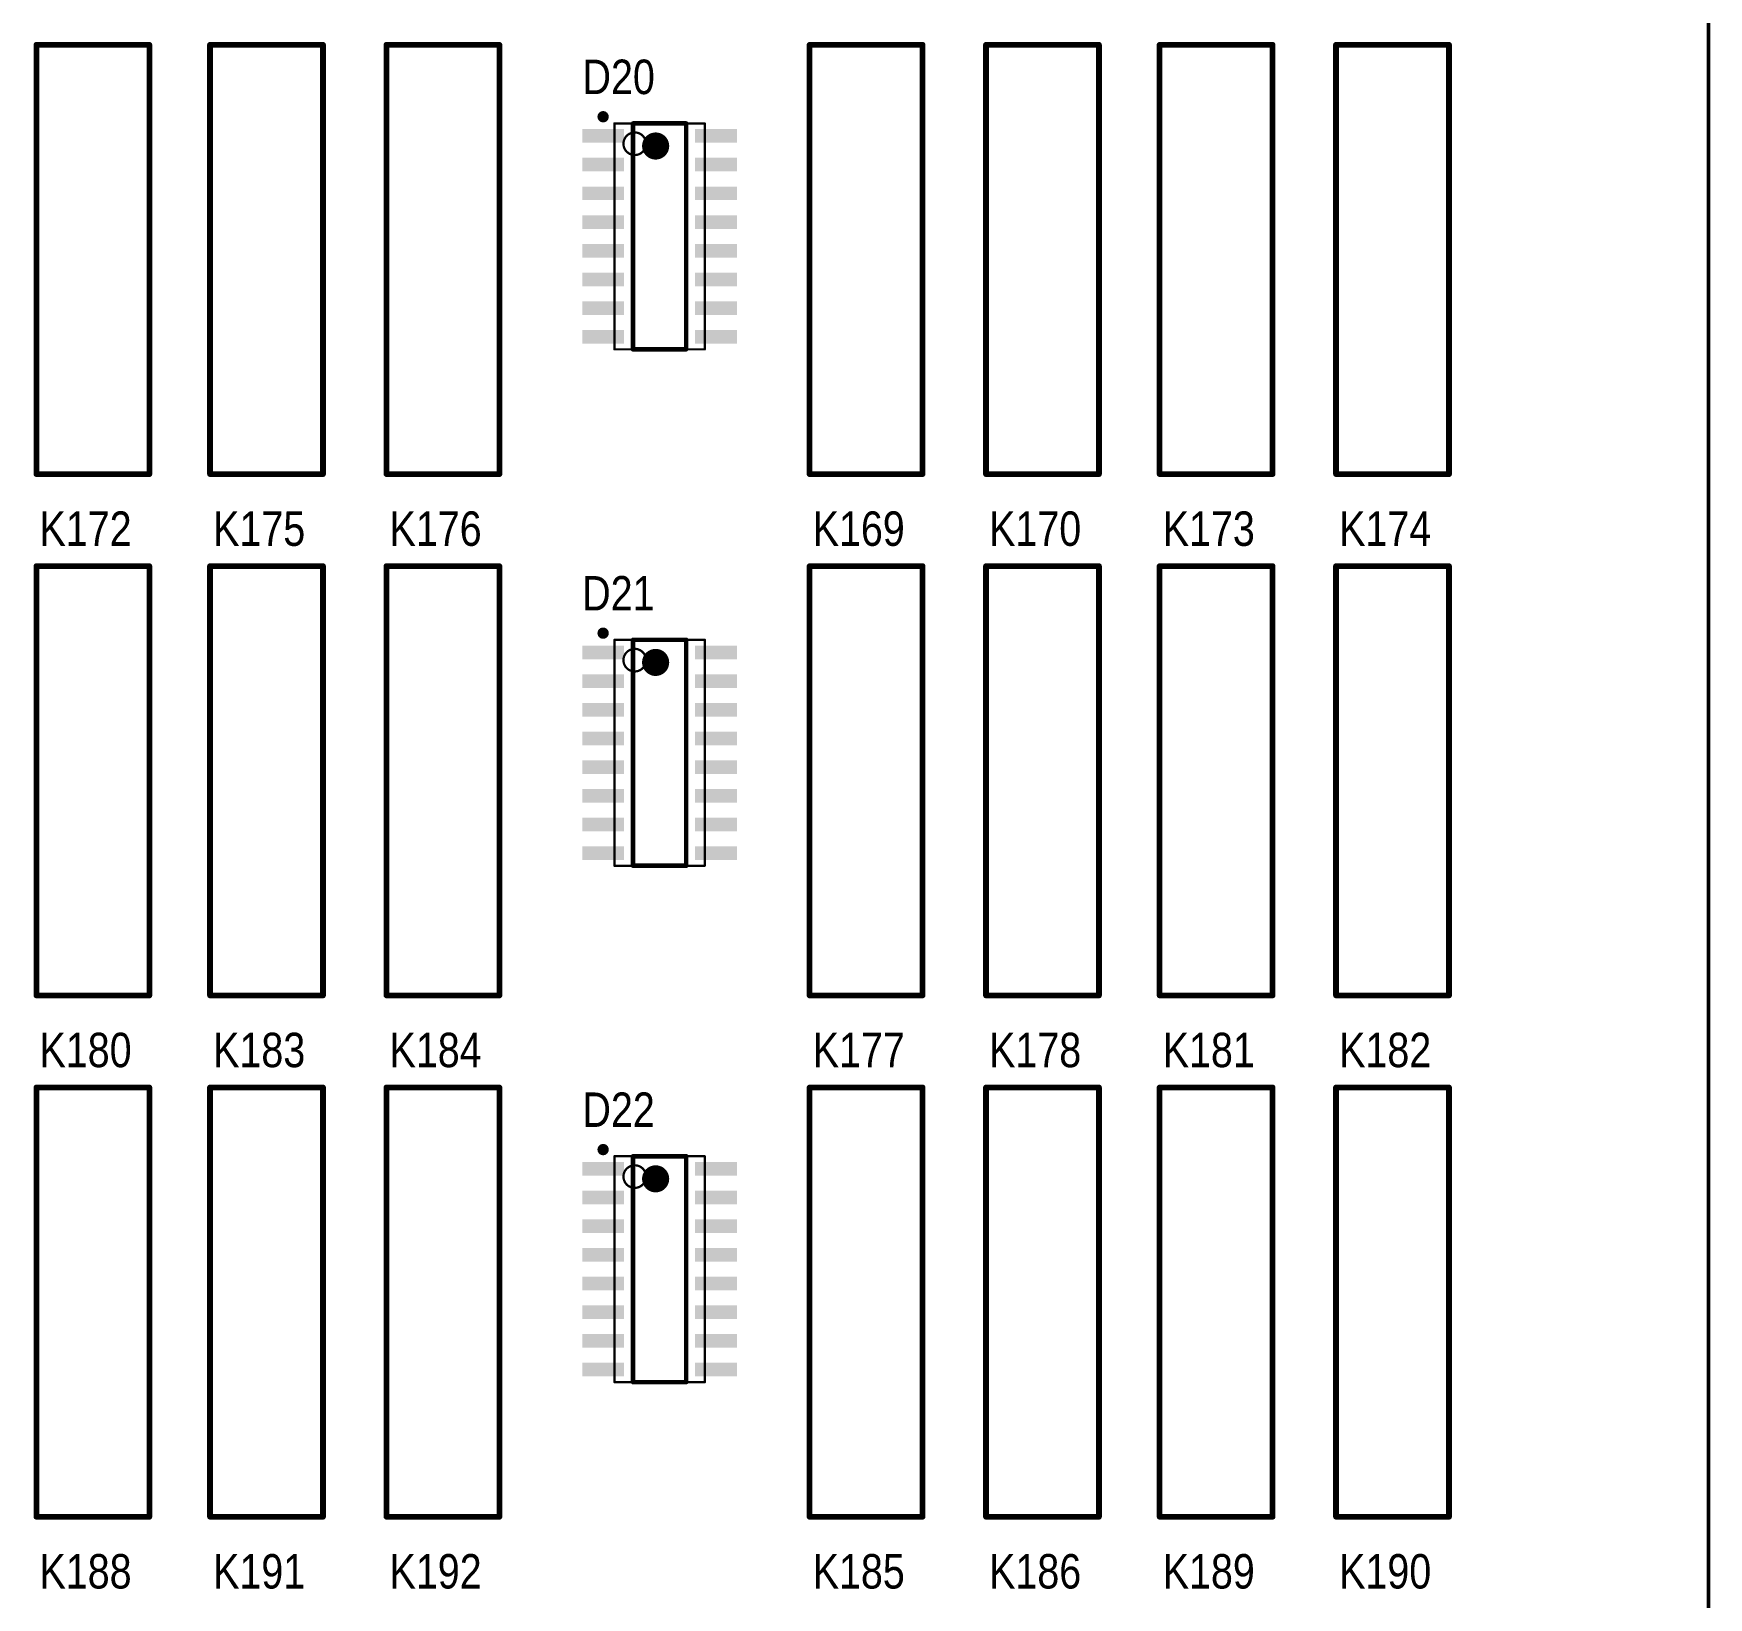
# Model space of a CAD drawing. Header units: millimetres. Extents: x 7140 to 8879, y -16257 to -5062.
# Drawn here: x 7339.6 to 7413.8, y -14723.9 to -14654.7 of the extents above; entities that cross this region are included whole.
import ezdxf

# ---------------------------------------------------------------- set-up
doc = ezdxf.new("R2010")
doc.units = ezdxf.units.MM
for name, color, linetype in [('BottomSolder', 6, 'Continuous'), ('Mechanical13', 56, 'Continuous'), ('TopOverlay', 2, 'Continuous'), ('TopSolder', 216, 'Continuous')]:
    doc.layers.add(name, color=color, linetype=linetype)
doc.styles.get("Standard").update_dxf_attribs({"font": 'ARIALN.TTF', "height": 3.4})

msp = doc.modelspace()

# ---------------------------------------------------------------- linework, layer by layer
at = {"layer": 'BottomSolder', "lineweight": 50}
msp.add_line((7413.77749, -14560.5602), (7413.77749, -14754.0777), dxfattribs=at)
at = {"layer": 'Mechanical13', "const_width": 0.1}
for points in [[(7365.34301, -14658.68425), (7369.34305, -14658.68425)], [(7365.34301, -14668.68423), (7365.34301, -14658.68425)], [(7369.34305, -14668.68423), (7369.34305, -14658.68425)], [(7365.34301, -14668.68423), (7369.34305, -14668.68423)], [(7365.34301, -14681.5442), (7369.34305, -14681.5442)], [(7365.34301, -14691.54418), (7365.34301, -14681.5442)], [(7369.34305, -14691.54418), (7369.34305, -14681.5442)], [(7365.34301, -14691.54418), (7369.34305, -14691.54418)], [(7365.34301, -14704.4042), (7369.34305, -14704.4042)], [(7365.34301, -14714.40423), (7365.34301, -14704.4042)], [(7369.34305, -14714.40423), (7369.34305, -14704.4042)], [(7365.34301, -14714.40423), (7369.34305, -14714.40423)]]:
    msp.add_lwpolyline(points, dxfattribs=at)
at = {"layer": 'Mechanical13'}
for points, const_width in [([(7365.31801, -14658.68425, 1), (7365.368, -14658.68425, 1)], 0.05), ([(7365.31801, -14658.68425, 1), (7365.368, -14658.68425, 1)], 0.05), ([(7369.31805, -14658.68425, 1), (7369.36805, -14658.68425, 1)], 0.05), ([(7369.31805, -14658.68425, 1), (7369.36805, -14658.68425, 1)], 0.05), ([(7366.74298, -14659.58424, 1), (7365.74298, -14659.58424, 1)], 0.1), ([(7365.71798, -14659.58424, 1), (7365.76798, -14659.58424, 1)], 0.05), ([(7366.71798, -14659.58424, 1), (7366.76798, -14659.58424, 1)], 0.05), ([(7365.31801, -14668.68423, 1), (7365.368, -14668.68423, 1)], 0.05), ([(7365.31801, -14668.68423, 1), (7365.368, -14668.68423, 1)], 0.05), ([(7369.31805, -14668.68423, 1), (7369.36805, -14668.68423, 1)], 0.05), ([(7369.31805, -14668.68423, 1), (7369.36805, -14668.68423, 1)], 0.05), ([(7365.31801, -14681.5442, 1), (7365.368, -14681.5442, 1)], 0.05), ([(7365.31801, -14681.5442, 1), (7365.368, -14681.5442, 1)], 0.05), ([(7366.74298, -14682.44418, 1), (7365.74298, -14682.44418, 1)], 0.1), ([(7369.31805, -14681.5442, 1), (7369.36805, -14681.5442, 1)], 0.05), ([(7369.31805, -14681.5442, 1), (7369.36805, -14681.5442, 1)], 0.05), ([(7365.71798, -14682.44418, 1), (7365.76798, -14682.44418, 1)], 0.05), ([(7366.71798, -14682.44418, 1), (7366.76798, -14682.44418, 1)], 0.05), ([(7365.31801, -14691.54418, 1), (7365.368, -14691.54418, 1)], 0.05), ([(7365.31801, -14691.54418, 1), (7365.368, -14691.54418, 1)], 0.05), ([(7369.31805, -14691.54418, 1), (7369.36805, -14691.54418, 1)], 0.05), ([(7369.31805, -14691.54418, 1), (7369.36805, -14691.54418, 1)], 0.05), ([(7365.31801, -14704.4042, 1), (7365.368, -14704.4042, 1)], 0.05), ([(7365.31801, -14704.4042, 1), (7365.368, -14704.4042, 1)], 0.05), ([(7366.74298, -14705.30423, 1), (7365.74298, -14705.30423, 1)], 0.1), ([(7369.31805, -14704.4042, 1), (7369.36805, -14704.4042, 1)], 0.05), ([(7369.31805, -14704.4042, 1), (7369.36805, -14704.4042, 1)], 0.05), ([(7365.71798, -14705.30423, 1), (7365.76798, -14705.30423, 1)], 0.05), ([(7366.71798, -14705.30423, 1), (7366.76798, -14705.30423, 1)], 0.05), ([(7365.31801, -14714.40423, 1), (7365.368, -14714.40423, 1)], 0.05), ([(7365.31801, -14714.40423, 1), (7365.368, -14714.40423, 1)], 0.05), ([(7369.31805, -14714.40423, 1), (7369.36805, -14714.40423, 1)], 0.05), ([(7369.31805, -14714.40423, 1), (7369.36805, -14714.40423, 1)], 0.05)]:
    msp.add_lwpolyline(points, format="xyb", close=True, dxfattribs=dict(at, const_width=const_width))
at = {"layer": 'TopOverlay'}
for points, const_width in [([(7339.75327, -14674.20405), (7339.75327, -14655.20704)], 0.254), ([(7339.75327, -14655.20704), (7344.75626, -14655.20704)], 0.254), ([(7344.75626, -14674.20705), (7344.75626, -14655.20704)], 0.254), ([(7347.43946, -14674.20405), (7347.43946, -14655.20704)], 0.254), ([(7347.43946, -14655.20704), (7352.44245, -14655.20704)], 0.254), ([(7352.44245, -14674.20705), (7352.44245, -14655.20704)], 0.254), ([(7355.24945, -14674.20405), (7355.24945, -14655.20704)], 0.254), ([(7355.24945, -14655.20704), (7360.25244, -14655.20704)], 0.254), ([(7360.25244, -14674.20705), (7360.25244, -14655.20704)], 0.254), ([(7373.98139, -14674.20405), (7373.98139, -14655.20704)], 0.254), ([(7373.98139, -14655.20704), (7378.98438, -14655.20704)], 0.254), ([(7378.98438, -14674.20705), (7378.98438, -14655.20704)], 0.254), ([(7381.79139, -14674.20405), (7381.79139, -14655.20704)], 0.254), ([(7381.79139, -14655.20704), (7386.79437, -14655.20704)], 0.254), ([(7386.79437, -14674.20705), (7386.79437, -14655.20704)], 0.254), ([(7389.47758, -14674.20405), (7389.47758, -14655.20704)], 0.254), ([(7389.47758, -14655.20704), (7394.48057, -14655.20704)], 0.254), ([(7394.48057, -14674.20705), (7394.48057, -14655.20704)], 0.254), ([(7397.28752, -14674.20405), (7397.28752, -14655.20704)], 0.254), ([(7397.28752, -14655.20704), (7402.29051, -14655.20704)], 0.254), ([(7402.29051, -14674.20705), (7402.29051, -14655.20704)], 0.254), ([(7366.16805, -14658.68425), (7368.51801, -14658.68425)], 0.2), ([(7366.16805, -14668.68423), (7366.16805, -14658.68425)], 0.2), ([(7368.51801, -14668.68423), (7368.51801, -14658.68425)], 0.2), ([(7366.16805, -14668.68423), (7368.51801, -14668.68423)], 0.2), ([(7339.75327, -14674.20405), (7339.75627, -14674.20705)], 0.254), ([(7339.75627, -14674.20705), (7344.75626, -14674.20705)], 0.254), ([(7347.43946, -14674.20405), (7347.44246, -14674.20705)], 0.254), ([(7347.44246, -14674.20705), (7352.44245, -14674.20705)], 0.254), ([(7355.24945, -14674.20405), (7355.25245, -14674.20705)], 0.254), ([(7355.25245, -14674.20705), (7360.25244, -14674.20705)], 0.254), ([(7373.98139, -14674.20405), (7373.98439, -14674.20705)], 0.254), ([(7373.98439, -14674.20705), (7378.98438, -14674.20705)], 0.254), ([(7381.79139, -14674.20405), (7381.79438, -14674.20705)], 0.254), ([(7381.79438, -14674.20705), (7386.79437, -14674.20705)], 0.254), ([(7389.47758, -14674.20405), (7389.48058, -14674.20705)], 0.254), ([(7389.48058, -14674.20705), (7394.48057, -14674.20705)], 0.254), ([(7397.28752, -14674.20405), (7397.29052, -14674.20705)], 0.254), ([(7397.29052, -14674.20705), (7402.29051, -14674.20705)], 0.254), ([(7339.75327, -14697.28178), (7339.75327, -14678.28477)], 0.254), ([(7339.75327, -14678.28477), (7344.75626, -14678.28477)], 0.254), ([(7344.75626, -14697.28478), (7344.75626, -14678.28477)], 0.254), ([(7347.43946, -14697.28178), (7347.43946, -14678.28477)], 0.254), ([(7347.43946, -14678.28477), (7352.44245, -14678.28477)], 0.254), ([(7352.44245, -14697.28478), (7352.44245, -14678.28477)], 0.254), ([(7355.24945, -14697.28178), (7355.24945, -14678.28477)], 0.254), ([(7355.24945, -14678.28477), (7360.25244, -14678.28477)], 0.254), ([(7360.25244, -14697.28478), (7360.25244, -14678.28477)], 0.254), ([(7373.98139, -14697.28178), (7373.98139, -14678.28477)], 0.254), ([(7373.98139, -14678.28477), (7378.98438, -14678.28477)], 0.254), ([(7378.98438, -14697.28478), (7378.98438, -14678.28477)], 0.254), ([(7381.79139, -14697.28178), (7381.79139, -14678.28477)], 0.254), ([(7381.79139, -14678.28477), (7386.79437, -14678.28477)], 0.254), ([(7386.79437, -14697.28478), (7386.79437, -14678.28477)], 0.254), ([(7389.47758, -14697.28178), (7389.47758, -14678.28477)], 0.254), ([(7389.47758, -14678.28477), (7394.48057, -14678.28477)], 0.254), ([(7394.48057, -14697.28478), (7394.48057, -14678.28477)], 0.254), ([(7397.28752, -14697.28178), (7397.28752, -14678.28477)], 0.254), ([(7397.28752, -14678.28477), (7402.29051, -14678.28477)], 0.254), ([(7402.29051, -14697.28478), (7402.29051, -14678.28477)], 0.254), ([(7366.16805, -14681.5442), (7368.51801, -14681.5442)], 0.2), ([(7366.16805, -14691.54418), (7366.16805, -14681.5442)], 0.2), ([(7368.51801, -14691.54418), (7368.51801, -14681.5442)], 0.2), ([(7366.16805, -14691.54418), (7368.51801, -14691.54418)], 0.2), ([(7339.75327, -14697.28178), (7339.75627, -14697.28478)], 0.254), ([(7339.75627, -14697.28478), (7344.75626, -14697.28478)], 0.254), ([(7347.43946, -14697.28178), (7347.44246, -14697.28478)], 0.254), ([(7347.44246, -14697.28478), (7352.44245, -14697.28478)], 0.254), ([(7355.24945, -14697.28178), (7355.25245, -14697.28478)], 0.254), ([(7355.25245, -14697.28478), (7360.25244, -14697.28478)], 0.254), ([(7373.98139, -14697.28178), (7373.98439, -14697.28478)], 0.254), ([(7373.98439, -14697.28478), (7378.98438, -14697.28478)], 0.254), ([(7381.79139, -14697.28178), (7381.79438, -14697.28478)], 0.254), ([(7381.79438, -14697.28478), (7386.79437, -14697.28478)], 0.254), ([(7389.47758, -14697.28178), (7389.48058, -14697.28478)], 0.254), ([(7389.48058, -14697.28478), (7394.48057, -14697.28478)], 0.254), ([(7397.28752, -14697.28178), (7397.29052, -14697.28478)], 0.254), ([(7397.29052, -14697.28478), (7402.29051, -14697.28478)], 0.254), ([(7339.75327, -14720.35946), (7339.75327, -14701.36244)], 0.254), ([(7339.75327, -14701.36244), (7344.75626, -14701.36244)], 0.254), ([(7344.75626, -14720.36246), (7344.75626, -14701.36244)], 0.254), ([(7347.43946, -14720.35946), (7347.43946, -14701.36244)], 0.254), ([(7347.43946, -14701.36244), (7352.44245, -14701.36244)], 0.254), ([(7352.44245, -14720.36246), (7352.44245, -14701.36244)], 0.254), ([(7355.24945, -14720.35946), (7355.24945, -14701.36244)], 0.254), ([(7355.24945, -14701.36244), (7360.25244, -14701.36244)], 0.254), ([(7360.25244, -14720.36246), (7360.25244, -14701.36244)], 0.254), ([(7373.98139, -14720.35946), (7373.98139, -14701.36244)], 0.254), ([(7373.98139, -14701.36244), (7378.98438, -14701.36244)], 0.254), ([(7378.98438, -14720.36246), (7378.98438, -14701.36244)], 0.254), ([(7381.79139, -14720.35946), (7381.79139, -14701.36244)], 0.254), ([(7381.79139, -14701.36244), (7386.79437, -14701.36244)], 0.254), ([(7386.79437, -14720.36246), (7386.79437, -14701.36244)], 0.254), ([(7389.47758, -14720.35946), (7389.47758, -14701.36244)], 0.254), ([(7389.47758, -14701.36244), (7394.48057, -14701.36244)], 0.254), ([(7394.48057, -14720.36246), (7394.48057, -14701.36244)], 0.254), ([(7397.28752, -14720.35946), (7397.28752, -14701.36244)], 0.254), ([(7397.28752, -14701.36244), (7402.29051, -14701.36244)], 0.254), ([(7402.29051, -14720.36246), (7402.29051, -14701.36244)], 0.254), ([(7366.16805, -14704.4042), (7368.51801, -14704.4042)], 0.2), ([(7366.16805, -14714.40423), (7366.16805, -14704.4042)], 0.2), ([(7368.51801, -14714.40423), (7368.51801, -14704.4042)], 0.2), ([(7366.16805, -14714.40423), (7368.51801, -14714.40423)], 0.2), ([(7339.75327, -14720.35946), (7339.75627, -14720.36246)], 0.254), ([(7339.75627, -14720.36246), (7344.75626, -14720.36246)], 0.254), ([(7347.43946, -14720.35946), (7347.44246, -14720.36246)], 0.254), ([(7347.44246, -14720.36246), (7352.44245, -14720.36246)], 0.254), ([(7355.24945, -14720.35946), (7355.25245, -14720.36246)], 0.254), ([(7355.25245, -14720.36246), (7360.25244, -14720.36246)], 0.254), ([(7373.98139, -14720.35946), (7373.98439, -14720.36246)], 0.254), ([(7373.98439, -14720.36246), (7378.98438, -14720.36246)], 0.254), ([(7381.79139, -14720.35946), (7381.79438, -14720.36246)], 0.254), ([(7381.79438, -14720.36246), (7386.79437, -14720.36246)], 0.254), ([(7389.47758, -14720.35946), (7389.48058, -14720.36246)], 0.254), ([(7389.48058, -14720.36246), (7394.48057, -14720.36246)], 0.254), ([(7397.28752, -14720.35946), (7397.29052, -14720.36246)], 0.254), ([(7397.29052, -14720.36246), (7402.29051, -14720.36246)], 0.254)]:
    msp.add_lwpolyline(points, dxfattribs=dict(at, const_width=const_width))
for points, const_width in [([(7339.68977, -14655.20704, 1), (7339.81677, -14655.20704, 1)], 0.127), ([(7339.68977, -14655.20704, 1), (7339.81677, -14655.20704, 1)], 0.127), ([(7344.69276, -14655.20704, 1), (7344.81976, -14655.20704, 1)], 0.127), ([(7344.69276, -14655.20704, 1), (7344.81976, -14655.20704, 1)], 0.127), ([(7347.37596, -14655.20704, 1), (7347.50296, -14655.20704, 1)], 0.127), ([(7347.37596, -14655.20704, 1), (7347.50296, -14655.20704, 1)], 0.127), ([(7352.37895, -14655.20704, 1), (7352.50595, -14655.20704, 1)], 0.127), ([(7352.37895, -14655.20704, 1), (7352.50595, -14655.20704, 1)], 0.127), ([(7355.18595, -14655.20704, 1), (7355.31295, -14655.20704, 1)], 0.127), ([(7355.18595, -14655.20704, 1), (7355.31295, -14655.20704, 1)], 0.127), ([(7360.18894, -14655.20704, 1), (7360.31594, -14655.20704, 1)], 0.127), ([(7360.18894, -14655.20704, 1), (7360.31594, -14655.20704, 1)], 0.127), ([(7373.91789, -14655.20704, 1), (7374.04489, -14655.20704, 1)], 0.127), ([(7373.91789, -14655.20704, 1), (7374.04489, -14655.20704, 1)], 0.127), ([(7378.92088, -14655.20704, 1), (7379.04788, -14655.20704, 1)], 0.127), ([(7378.92088, -14655.20704, 1), (7379.04788, -14655.20704, 1)], 0.127), ([(7381.72789, -14655.20704, 1), (7381.85489, -14655.20704, 1)], 0.127), ([(7381.72789, -14655.20704, 1), (7381.85489, -14655.20704, 1)], 0.127), ([(7386.73087, -14655.20704, 1), (7386.85787, -14655.20704, 1)], 0.127), ([(7386.73087, -14655.20704, 1), (7386.85787, -14655.20704, 1)], 0.127), ([(7389.41408, -14655.20704, 1), (7389.54108, -14655.20704, 1)], 0.127), ([(7389.41408, -14655.20704, 1), (7389.54108, -14655.20704, 1)], 0.127), ([(7394.41707, -14655.20704, 1), (7394.54407, -14655.20704, 1)], 0.127), ([(7394.41707, -14655.20704, 1), (7394.54407, -14655.20704, 1)], 0.127), ([(7397.22402, -14655.20704, 1), (7397.35102, -14655.20704, 1)], 0.127), ([(7397.22402, -14655.20704, 1), (7397.35102, -14655.20704, 1)], 0.127), ([(7402.22701, -14655.20704, 1), (7402.35401, -14655.20704, 1)], 0.127), ([(7402.22701, -14655.20704, 1), (7402.35401, -14655.20704, 1)], 0.127), ([(7364.96798, -14658.38924, 1), (7364.71798, -14658.38924, 1)], 0.25), ([(7364.65548, -14658.38924, 1), (7364.78048, -14658.38924, 1)], 0.125), ([(7364.90548, -14658.38924, 1), (7365.03048, -14658.38924, 1)], 0.125), ([(7366.11805, -14658.68425, 1), (7366.21805, -14658.68425, 1)], 0.1), ([(7366.11805, -14658.68425, 1), (7366.21805, -14658.68425, 1)], 0.1), ([(7368.46801, -14658.68425, 1), (7368.56801, -14658.68425, 1)], 0.1), ([(7368.46801, -14658.68425, 1), (7368.56801, -14658.68425, 1)], 0.1), ([(7367.46798, -14659.68424, 1), (7366.86798, -14659.68424, 1)], 0.6), ([(7366.71798, -14659.68424, 1), (7367.01798, -14659.68424, 1)], 0.3), ([(7367.31798, -14659.68424, 1), (7367.61798, -14659.68424, 1)], 0.3), ([(7366.11805, -14668.68423, 1), (7366.21805, -14668.68423, 1)], 0.1), ([(7366.11805, -14668.68423, 1), (7366.21805, -14668.68423, 1)], 0.1), ([(7368.46801, -14668.68423, 1), (7368.56801, -14668.68423, 1)], 0.1), ([(7368.46801, -14668.68423, 1), (7368.56801, -14668.68423, 1)], 0.1), ([(7339.68977, -14674.20405, 1), (7339.81677, -14674.20405, 1)], 0.127), ([(7339.68977, -14674.20405, 1), (7339.81677, -14674.20405, 1)], 0.127), ([(7339.69277, -14674.20705, 1), (7339.81977, -14674.20705, 1)], 0.127), ([(7339.69277, -14674.20705, 1), (7339.81977, -14674.20705, 1)], 0.127), ([(7344.69276, -14674.20705, 1), (7344.81976, -14674.20705, 1)], 0.127), ([(7344.69276, -14674.20705, 1), (7344.81976, -14674.20705, 1)], 0.127), ([(7347.37596, -14674.20405, 1), (7347.50296, -14674.20405, 1)], 0.127), ([(7347.37596, -14674.20405, 1), (7347.50296, -14674.20405, 1)], 0.127), ([(7347.37896, -14674.20705, 1), (7347.50596, -14674.20705, 1)], 0.127), ([(7347.37896, -14674.20705, 1), (7347.50596, -14674.20705, 1)], 0.127), ([(7352.37895, -14674.20705, 1), (7352.50595, -14674.20705, 1)], 0.127), ([(7352.37895, -14674.20705, 1), (7352.50595, -14674.20705, 1)], 0.127), ([(7355.18595, -14674.20405, 1), (7355.31295, -14674.20405, 1)], 0.127), ([(7355.18595, -14674.20405, 1), (7355.31295, -14674.20405, 1)], 0.127), ([(7355.18895, -14674.20705, 1), (7355.31595, -14674.20705, 1)], 0.127), ([(7355.18895, -14674.20705, 1), (7355.31595, -14674.20705, 1)], 0.127), ([(7360.18894, -14674.20705, 1), (7360.31594, -14674.20705, 1)], 0.127), ([(7360.18894, -14674.20705, 1), (7360.31594, -14674.20705, 1)], 0.127), ([(7373.91789, -14674.20405, 1), (7374.04489, -14674.20405, 1)], 0.127), ([(7373.91789, -14674.20405, 1), (7374.04489, -14674.20405, 1)], 0.127), ([(7373.92089, -14674.20705, 1), (7374.04789, -14674.20705, 1)], 0.127), ([(7373.92089, -14674.20705, 1), (7374.04789, -14674.20705, 1)], 0.127), ([(7378.92088, -14674.20705, 1), (7379.04788, -14674.20705, 1)], 0.127), ([(7378.92088, -14674.20705, 1), (7379.04788, -14674.20705, 1)], 0.127), ([(7381.72789, -14674.20405, 1), (7381.85489, -14674.20405, 1)], 0.127), ([(7381.72789, -14674.20405, 1), (7381.85489, -14674.20405, 1)], 0.127), ([(7381.73088, -14674.20705, 1), (7381.85788, -14674.20705, 1)], 0.127), ([(7381.73088, -14674.20705, 1), (7381.85788, -14674.20705, 1)], 0.127), ([(7386.73087, -14674.20705, 1), (7386.85787, -14674.20705, 1)], 0.127), ([(7386.73087, -14674.20705, 1), (7386.85787, -14674.20705, 1)], 0.127), ([(7389.41408, -14674.20405, 1), (7389.54108, -14674.20405, 1)], 0.127), ([(7389.41408, -14674.20405, 1), (7389.54108, -14674.20405, 1)], 0.127), ([(7389.41708, -14674.20705, 1), (7389.54408, -14674.20705, 1)], 0.127), ([(7389.41708, -14674.20705, 1), (7389.54408, -14674.20705, 1)], 0.127), ([(7394.41707, -14674.20705, 1), (7394.54407, -14674.20705, 1)], 0.127), ([(7394.41707, -14674.20705, 1), (7394.54407, -14674.20705, 1)], 0.127), ([(7397.22402, -14674.20405, 1), (7397.35102, -14674.20405, 1)], 0.127), ([(7397.22402, -14674.20405, 1), (7397.35102, -14674.20405, 1)], 0.127), ([(7397.22702, -14674.20705, 1), (7397.35402, -14674.20705, 1)], 0.127), ([(7397.22702, -14674.20705, 1), (7397.35402, -14674.20705, 1)], 0.127), ([(7402.22701, -14674.20705, 1), (7402.35401, -14674.20705, 1)], 0.127), ([(7402.22701, -14674.20705, 1), (7402.35401, -14674.20705, 1)], 0.127), ([(7339.68977, -14678.28477, 1), (7339.81677, -14678.28477, 1)], 0.127), ([(7339.68977, -14678.28477, 1), (7339.81677, -14678.28477, 1)], 0.127), ([(7344.69276, -14678.28477, 1), (7344.81976, -14678.28477, 1)], 0.127), ([(7344.69276, -14678.28477, 1), (7344.81976, -14678.28477, 1)], 0.127), ([(7347.37596, -14678.28477, 1), (7347.50296, -14678.28477, 1)], 0.127), ([(7347.37596, -14678.28477, 1), (7347.50296, -14678.28477, 1)], 0.127), ([(7352.37895, -14678.28477, 1), (7352.50595, -14678.28477, 1)], 0.127), ([(7352.37895, -14678.28477, 1), (7352.50595, -14678.28477, 1)], 0.127), ([(7355.18595, -14678.28477, 1), (7355.31295, -14678.28477, 1)], 0.127), ([(7355.18595, -14678.28477, 1), (7355.31295, -14678.28477, 1)], 0.127), ([(7360.18894, -14678.28477, 1), (7360.31594, -14678.28477, 1)], 0.127), ([(7360.18894, -14678.28477, 1), (7360.31594, -14678.28477, 1)], 0.127), ([(7373.91789, -14678.28477, 1), (7374.04489, -14678.28477, 1)], 0.127), ([(7373.91789, -14678.28477, 1), (7374.04489, -14678.28477, 1)], 0.127), ([(7378.92088, -14678.28477, 1), (7379.04788, -14678.28477, 1)], 0.127), ([(7378.92088, -14678.28477, 1), (7379.04788, -14678.28477, 1)], 0.127), ([(7381.72789, -14678.28477, 1), (7381.85489, -14678.28477, 1)], 0.127), ([(7381.72789, -14678.28477, 1), (7381.85489, -14678.28477, 1)], 0.127), ([(7386.73087, -14678.28477, 1), (7386.85787, -14678.28477, 1)], 0.127), ([(7386.73087, -14678.28477, 1), (7386.85787, -14678.28477, 1)], 0.127), ([(7389.41408, -14678.28477, 1), (7389.54108, -14678.28477, 1)], 0.127), ([(7389.41408, -14678.28477, 1), (7389.54108, -14678.28477, 1)], 0.127), ([(7394.41707, -14678.28477, 1), (7394.54407, -14678.28477, 1)], 0.127), ([(7394.41707, -14678.28477, 1), (7394.54407, -14678.28477, 1)], 0.127), ([(7397.22402, -14678.28477, 1), (7397.35102, -14678.28477, 1)], 0.127), ([(7397.22402, -14678.28477, 1), (7397.35102, -14678.28477, 1)], 0.127), ([(7402.22701, -14678.28477, 1), (7402.35401, -14678.28477, 1)], 0.127), ([(7402.22701, -14678.28477, 1), (7402.35401, -14678.28477, 1)], 0.127), ([(7364.96798, -14681.24918, 1), (7364.71798, -14681.24918, 1)], 0.25), ([(7364.65548, -14681.24918, 1), (7364.78048, -14681.24918, 1)], 0.125), ([(7364.90548, -14681.24918, 1), (7365.03048, -14681.24918, 1)], 0.125), ([(7366.11805, -14681.5442, 1), (7366.21805, -14681.5442, 1)], 0.1), ([(7366.11805, -14681.5442, 1), (7366.21805, -14681.5442, 1)], 0.1), ([(7368.46801, -14681.5442, 1), (7368.56801, -14681.5442, 1)], 0.1), ([(7368.46801, -14681.5442, 1), (7368.56801, -14681.5442, 1)], 0.1), ([(7367.46798, -14682.54418, 1), (7366.86798, -14682.54418, 1)], 0.6), ([(7366.71798, -14682.54418, 1), (7367.01798, -14682.54418, 1)], 0.3), ([(7367.31798, -14682.54418, 1), (7367.61798, -14682.54418, 1)], 0.3), ([(7366.11805, -14691.54418, 1), (7366.21805, -14691.54418, 1)], 0.1), ([(7366.11805, -14691.54418, 1), (7366.21805, -14691.54418, 1)], 0.1), ([(7368.46801, -14691.54418, 1), (7368.56801, -14691.54418, 1)], 0.1), ([(7368.46801, -14691.54418, 1), (7368.56801, -14691.54418, 1)], 0.1), ([(7339.68977, -14697.28178, 1), (7339.81677, -14697.28178, 1)], 0.127), ([(7339.68977, -14697.28178, 1), (7339.81677, -14697.28178, 1)], 0.127), ([(7339.69277, -14697.28478, 1), (7339.81977, -14697.28478, 1)], 0.127), ([(7339.69277, -14697.28478, 1), (7339.81977, -14697.28478, 1)], 0.127), ([(7344.69276, -14697.28478, 1), (7344.81976, -14697.28478, 1)], 0.127), ([(7344.69276, -14697.28478, 1), (7344.81976, -14697.28478, 1)], 0.127), ([(7347.37596, -14697.28178, 1), (7347.50296, -14697.28178, 1)], 0.127), ([(7347.37596, -14697.28178, 1), (7347.50296, -14697.28178, 1)], 0.127), ([(7347.37896, -14697.28478, 1), (7347.50596, -14697.28478, 1)], 0.127), ([(7347.37896, -14697.28478, 1), (7347.50596, -14697.28478, 1)], 0.127), ([(7352.37895, -14697.28478, 1), (7352.50595, -14697.28478, 1)], 0.127), ([(7352.37895, -14697.28478, 1), (7352.50595, -14697.28478, 1)], 0.127), ([(7355.18595, -14697.28178, 1), (7355.31295, -14697.28178, 1)], 0.127), ([(7355.18595, -14697.28178, 1), (7355.31295, -14697.28178, 1)], 0.127), ([(7355.18895, -14697.28478, 1), (7355.31595, -14697.28478, 1)], 0.127), ([(7355.18895, -14697.28478, 1), (7355.31595, -14697.28478, 1)], 0.127), ([(7360.18894, -14697.28478, 1), (7360.31594, -14697.28478, 1)], 0.127), ([(7360.18894, -14697.28478, 1), (7360.31594, -14697.28478, 1)], 0.127), ([(7373.91789, -14697.28178, 1), (7374.04489, -14697.28178, 1)], 0.127), ([(7373.91789, -14697.28178, 1), (7374.04489, -14697.28178, 1)], 0.127), ([(7373.92089, -14697.28478, 1), (7374.04789, -14697.28478, 1)], 0.127), ([(7373.92089, -14697.28478, 1), (7374.04789, -14697.28478, 1)], 0.127), ([(7378.92088, -14697.28478, 1), (7379.04788, -14697.28478, 1)], 0.127), ([(7378.92088, -14697.28478, 1), (7379.04788, -14697.28478, 1)], 0.127), ([(7381.72789, -14697.28178, 1), (7381.85489, -14697.28178, 1)], 0.127), ([(7381.72789, -14697.28178, 1), (7381.85489, -14697.28178, 1)], 0.127), ([(7381.73088, -14697.28478, 1), (7381.85788, -14697.28478, 1)], 0.127), ([(7381.73088, -14697.28478, 1), (7381.85788, -14697.28478, 1)], 0.127), ([(7386.73087, -14697.28478, 1), (7386.85787, -14697.28478, 1)], 0.127), ([(7386.73087, -14697.28478, 1), (7386.85787, -14697.28478, 1)], 0.127), ([(7389.41408, -14697.28178, 1), (7389.54108, -14697.28178, 1)], 0.127), ([(7389.41408, -14697.28178, 1), (7389.54108, -14697.28178, 1)], 0.127), ([(7389.41708, -14697.28478, 1), (7389.54408, -14697.28478, 1)], 0.127), ([(7389.41708, -14697.28478, 1), (7389.54408, -14697.28478, 1)], 0.127), ([(7394.41707, -14697.28478, 1), (7394.54407, -14697.28478, 1)], 0.127), ([(7394.41707, -14697.28478, 1), (7394.54407, -14697.28478, 1)], 0.127), ([(7397.22402, -14697.28178, 1), (7397.35102, -14697.28178, 1)], 0.127), ([(7397.22402, -14697.28178, 1), (7397.35102, -14697.28178, 1)], 0.127), ([(7397.22702, -14697.28478, 1), (7397.35402, -14697.28478, 1)], 0.127), ([(7397.22702, -14697.28478, 1), (7397.35402, -14697.28478, 1)], 0.127), ([(7402.22701, -14697.28478, 1), (7402.35401, -14697.28478, 1)], 0.127), ([(7402.22701, -14697.28478, 1), (7402.35401, -14697.28478, 1)], 0.127), ([(7339.68977, -14701.36244, 1), (7339.81677, -14701.36244, 1)], 0.127), ([(7339.68977, -14701.36244, 1), (7339.81677, -14701.36244, 1)], 0.127), ([(7344.69276, -14701.36244, 1), (7344.81976, -14701.36244, 1)], 0.127), ([(7344.69276, -14701.36244, 1), (7344.81976, -14701.36244, 1)], 0.127), ([(7347.37596, -14701.36244, 1), (7347.50296, -14701.36244, 1)], 0.127), ([(7347.37596, -14701.36244, 1), (7347.50296, -14701.36244, 1)], 0.127), ([(7352.37895, -14701.36244, 1), (7352.50595, -14701.36244, 1)], 0.127), ([(7352.37895, -14701.36244, 1), (7352.50595, -14701.36244, 1)], 0.127), ([(7355.18595, -14701.36244, 1), (7355.31295, -14701.36244, 1)], 0.127), ([(7355.18595, -14701.36244, 1), (7355.31295, -14701.36244, 1)], 0.127), ([(7360.18894, -14701.36244, 1), (7360.31594, -14701.36244, 1)], 0.127), ([(7360.18894, -14701.36244, 1), (7360.31594, -14701.36244, 1)], 0.127), ([(7373.91789, -14701.36244, 1), (7374.04489, -14701.36244, 1)], 0.127), ([(7373.91789, -14701.36244, 1), (7374.04489, -14701.36244, 1)], 0.127), ([(7378.92088, -14701.36244, 1), (7379.04788, -14701.36244, 1)], 0.127), ([(7378.92088, -14701.36244, 1), (7379.04788, -14701.36244, 1)], 0.127), ([(7381.72789, -14701.36244, 1), (7381.85489, -14701.36244, 1)], 0.127), ([(7381.72789, -14701.36244, 1), (7381.85489, -14701.36244, 1)], 0.127), ([(7386.73087, -14701.36244, 1), (7386.85787, -14701.36244, 1)], 0.127), ([(7386.73087, -14701.36244, 1), (7386.85787, -14701.36244, 1)], 0.127), ([(7389.41408, -14701.36244, 1), (7389.54108, -14701.36244, 1)], 0.127), ([(7389.41408, -14701.36244, 1), (7389.54108, -14701.36244, 1)], 0.127), ([(7394.41707, -14701.36244, 1), (7394.54407, -14701.36244, 1)], 0.127), ([(7394.41707, -14701.36244, 1), (7394.54407, -14701.36244, 1)], 0.127), ([(7397.22402, -14701.36244, 1), (7397.35102, -14701.36244, 1)], 0.127), ([(7397.22402, -14701.36244, 1), (7397.35102, -14701.36244, 1)], 0.127), ([(7402.22701, -14701.36244, 1), (7402.35401, -14701.36244, 1)], 0.127), ([(7402.22701, -14701.36244, 1), (7402.35401, -14701.36244, 1)], 0.127), ([(7364.96798, -14704.10923, 1), (7364.71798, -14704.10923, 1)], 0.25), ([(7364.65548, -14704.10923, 1), (7364.78048, -14704.10923, 1)], 0.125), ([(7364.90548, -14704.10923, 1), (7365.03048, -14704.10923, 1)], 0.125), ([(7366.11805, -14704.4042, 1), (7366.21805, -14704.4042, 1)], 0.1), ([(7366.11805, -14704.4042, 1), (7366.21805, -14704.4042, 1)], 0.1), ([(7367.46798, -14705.40423, 1), (7366.86798, -14705.40423, 1)], 0.6), ([(7368.46801, -14704.4042, 1), (7368.56801, -14704.4042, 1)], 0.1), ([(7368.46801, -14704.4042, 1), (7368.56801, -14704.4042, 1)], 0.1), ([(7366.71798, -14705.40423, 1), (7367.01798, -14705.40423, 1)], 0.3), ([(7367.31798, -14705.40423, 1), (7367.61798, -14705.40423, 1)], 0.3), ([(7366.11805, -14714.40423, 1), (7366.21805, -14714.40423, 1)], 0.1), ([(7366.11805, -14714.40423, 1), (7366.21805, -14714.40423, 1)], 0.1), ([(7368.46801, -14714.40423, 1), (7368.56801, -14714.40423, 1)], 0.1), ([(7368.46801, -14714.40423, 1), (7368.56801, -14714.40423, 1)], 0.1), ([(7339.68977, -14720.35946, 1), (7339.81677, -14720.35946, 1)], 0.127), ([(7339.68977, -14720.35946, 1), (7339.81677, -14720.35946, 1)], 0.127), ([(7339.69277, -14720.36246, 1), (7339.81977, -14720.36246, 1)], 0.127), ([(7339.69277, -14720.36246, 1), (7339.81977, -14720.36246, 1)], 0.127), ([(7344.69276, -14720.36246, 1), (7344.81976, -14720.36246, 1)], 0.127), ([(7344.69276, -14720.36246, 1), (7344.81976, -14720.36246, 1)], 0.127), ([(7347.37596, -14720.35946, 1), (7347.50296, -14720.35946, 1)], 0.127), ([(7347.37596, -14720.35946, 1), (7347.50296, -14720.35946, 1)], 0.127), ([(7347.37896, -14720.36246, 1), (7347.50596, -14720.36246, 1)], 0.127), ([(7347.37896, -14720.36246, 1), (7347.50596, -14720.36246, 1)], 0.127), ([(7352.37895, -14720.36246, 1), (7352.50595, -14720.36246, 1)], 0.127), ([(7352.37895, -14720.36246, 1), (7352.50595, -14720.36246, 1)], 0.127), ([(7355.18595, -14720.35946, 1), (7355.31295, -14720.35946, 1)], 0.127), ([(7355.18595, -14720.35946, 1), (7355.31295, -14720.35946, 1)], 0.127), ([(7355.18895, -14720.36246, 1), (7355.31595, -14720.36246, 1)], 0.127), ([(7355.18895, -14720.36246, 1), (7355.31595, -14720.36246, 1)], 0.127), ([(7360.18894, -14720.36246, 1), (7360.31594, -14720.36246, 1)], 0.127), ([(7360.18894, -14720.36246, 1), (7360.31594, -14720.36246, 1)], 0.127), ([(7373.91789, -14720.35946, 1), (7374.04489, -14720.35946, 1)], 0.127), ([(7373.91789, -14720.35946, 1), (7374.04489, -14720.35946, 1)], 0.127), ([(7373.92089, -14720.36246, 1), (7374.04789, -14720.36246, 1)], 0.127), ([(7373.92089, -14720.36246, 1), (7374.04789, -14720.36246, 1)], 0.127), ([(7378.92088, -14720.36246, 1), (7379.04788, -14720.36246, 1)], 0.127), ([(7378.92088, -14720.36246, 1), (7379.04788, -14720.36246, 1)], 0.127), ([(7381.72789, -14720.35946, 1), (7381.85489, -14720.35946, 1)], 0.127), ([(7381.72789, -14720.35946, 1), (7381.85489, -14720.35946, 1)], 0.127), ([(7381.73088, -14720.36246, 1), (7381.85788, -14720.36246, 1)], 0.127), ([(7381.73088, -14720.36246, 1), (7381.85788, -14720.36246, 1)], 0.127), ([(7386.73087, -14720.36246, 1), (7386.85787, -14720.36246, 1)], 0.127), ([(7386.73087, -14720.36246, 1), (7386.85787, -14720.36246, 1)], 0.127), ([(7389.41408, -14720.35946, 1), (7389.54108, -14720.35946, 1)], 0.127), ([(7389.41408, -14720.35946, 1), (7389.54108, -14720.35946, 1)], 0.127), ([(7389.41708, -14720.36246, 1), (7389.54408, -14720.36246, 1)], 0.127), ([(7389.41708, -14720.36246, 1), (7389.54408, -14720.36246, 1)], 0.127), ([(7394.41707, -14720.36246, 1), (7394.54407, -14720.36246, 1)], 0.127), ([(7394.41707, -14720.36246, 1), (7394.54407, -14720.36246, 1)], 0.127), ([(7397.22402, -14720.35946, 1), (7397.35102, -14720.35946, 1)], 0.127), ([(7397.22402, -14720.35946, 1), (7397.35102, -14720.35946, 1)], 0.127), ([(7397.22702, -14720.36246, 1), (7397.35402, -14720.36246, 1)], 0.127), ([(7397.22702, -14720.36246, 1), (7397.35402, -14720.36246, 1)], 0.127), ([(7402.22701, -14720.36246, 1), (7402.35401, -14720.36246, 1)], 0.127), ([(7402.22701, -14720.36246, 1), (7402.35401, -14720.36246, 1)], 0.127)]:
    msp.add_lwpolyline(points, format="xyb", close=True, dxfattribs=dict(at, const_width=const_width))
at = {"layer": 'TopSolder'}
for points in [[(7365.77003, -14659.54123), (7365.77003, -14658.93724), (7363.91603, -14659.54123), (7363.91603, -14658.93724)], [(7370.77002, -14659.54123), (7370.77002, -14658.93724), (7368.91602, -14659.54123), (7368.91602, -14658.93724)], [(7365.77003, -14660.81123), (7365.77003, -14660.20724), (7363.91603, -14660.81123), (7363.91603, -14660.20724)], [(7370.77002, -14660.81123), (7370.77002, -14660.20724), (7368.91602, -14660.81123), (7368.91602, -14660.20724)], [(7365.77003, -14662.08123), (7365.77003, -14661.47724), (7363.91603, -14662.08123), (7363.91603, -14661.47724)], [(7370.77002, -14662.08123), (7370.77002, -14661.47724), (7368.91602, -14662.08123), (7368.91602, -14661.47724)], [(7365.77003, -14663.35123), (7365.77003, -14662.74724), (7363.91603, -14663.35123), (7363.91603, -14662.74724)], [(7370.77002, -14663.35123), (7370.77002, -14662.74724), (7368.91602, -14663.35123), (7368.91602, -14662.74724)], [(7365.77003, -14664.62123), (7365.77003, -14664.01724), (7363.91603, -14664.62123), (7363.91603, -14664.01724)], [(7370.77002, -14664.62123), (7370.77002, -14664.01724), (7368.91602, -14664.62123), (7368.91602, -14664.01724)], [(7365.77003, -14665.89123), (7365.77003, -14665.28724), (7363.91603, -14665.89123), (7363.91603, -14665.28724)], [(7370.77002, -14665.89123), (7370.77002, -14665.28724), (7368.91602, -14665.89123), (7368.91602, -14665.28724)], [(7365.77003, -14667.16123), (7365.77003, -14666.55724), (7363.91603, -14667.16123), (7363.91603, -14666.55724)], [(7370.77002, -14667.16123), (7370.77002, -14666.55724), (7368.91602, -14667.16123), (7368.91602, -14666.55724)], [(7365.77003, -14668.43123), (7365.77003, -14667.82724), (7363.91603, -14668.43123), (7363.91603, -14667.82724)], [(7370.77002, -14668.43123), (7370.77002, -14667.82724), (7368.91602, -14668.43123), (7368.91602, -14667.82724)], [(7365.77003, -14682.40118), (7365.77003, -14681.79719), (7363.91603, -14682.40118), (7363.91603, -14681.79719)], [(7370.77002, -14682.40118), (7370.77002, -14681.79719), (7368.91602, -14682.40118), (7368.91602, -14681.79719)], [(7365.77003, -14683.67118), (7365.77003, -14683.06719), (7363.91603, -14683.67118), (7363.91603, -14683.06719)], [(7370.77002, -14683.67118), (7370.77002, -14683.06719), (7368.91602, -14683.67118), (7368.91602, -14683.06719)], [(7365.77003, -14684.94118), (7365.77003, -14684.33719), (7363.91603, -14684.94118), (7363.91603, -14684.33719)], [(7370.77002, -14684.94118), (7370.77002, -14684.33719), (7368.91602, -14684.94118), (7368.91602, -14684.33719)], [(7365.77003, -14686.21118), (7365.77003, -14685.60719), (7363.91603, -14686.21118), (7363.91603, -14685.60719)], [(7370.77002, -14686.21118), (7370.77002, -14685.60719), (7368.91602, -14686.21118), (7368.91602, -14685.60719)], [(7365.77003, -14687.48118), (7365.77003, -14686.87719), (7363.91603, -14687.48118), (7363.91603, -14686.87719)], [(7370.77002, -14687.48118), (7370.77002, -14686.87719), (7368.91602, -14687.48118), (7368.91602, -14686.87719)], [(7365.77003, -14688.75118), (7365.77003, -14688.14719), (7363.91603, -14688.75118), (7363.91603, -14688.14719)], [(7370.77002, -14688.75118), (7370.77002, -14688.14719), (7368.91602, -14688.75118), (7368.91602, -14688.14719)], [(7365.77003, -14690.02118), (7365.77003, -14689.41719), (7363.91603, -14690.02118), (7363.91603, -14689.41719)], [(7370.77002, -14690.02118), (7370.77002, -14689.41719), (7368.91602, -14690.02118), (7368.91602, -14689.41719)], [(7365.77003, -14691.29118), (7365.77003, -14690.68719), (7363.91603, -14691.29118), (7363.91603, -14690.68719)], [(7370.77002, -14691.29118), (7370.77002, -14690.68719), (7368.91602, -14691.29118), (7368.91602, -14690.68719)], [(7365.77003, -14705.26123), (7365.77003, -14704.65724), (7363.91603, -14705.26123), (7363.91603, -14704.65724)], [(7370.77002, -14705.26123), (7370.77002, -14704.65724), (7368.91602, -14705.26123), (7368.91602, -14704.65724)], [(7365.77003, -14706.53123), (7365.77003, -14705.92724), (7363.91603, -14706.53123), (7363.91603, -14705.92724)], [(7370.77002, -14706.53123), (7370.77002, -14705.92724), (7368.91602, -14706.53123), (7368.91602, -14705.92724)], [(7365.77003, -14707.80123), (7365.77003, -14707.19724), (7363.91603, -14707.80123), (7363.91603, -14707.19724)], [(7370.77002, -14707.80123), (7370.77002, -14707.19724), (7368.91602, -14707.80123), (7368.91602, -14707.19724)], [(7365.77003, -14709.07123), (7365.77003, -14708.46724), (7363.91603, -14709.07123), (7363.91603, -14708.46724)], [(7370.77002, -14709.07123), (7370.77002, -14708.46724), (7368.91602, -14709.07123), (7368.91602, -14708.46724)], [(7365.77003, -14710.34123), (7365.77003, -14709.73724), (7363.91603, -14710.34123), (7363.91603, -14709.73724)], [(7370.77002, -14710.34123), (7370.77002, -14709.73724), (7368.91602, -14710.34123), (7368.91602, -14709.73724)], [(7365.77003, -14711.61123), (7365.77003, -14711.00724), (7363.91603, -14711.61123), (7363.91603, -14711.00724)], [(7370.77002, -14711.61123), (7370.77002, -14711.00724), (7368.91602, -14711.61123), (7368.91602, -14711.00724)], [(7365.77003, -14712.88123), (7365.77003, -14712.27724), (7363.91603, -14712.88123), (7363.91603, -14712.27724)], [(7370.77002, -14712.88123), (7370.77002, -14712.27724), (7368.91602, -14712.88123), (7368.91602, -14712.27724)], [(7365.77003, -14714.15123), (7365.77003, -14713.54724), (7363.91603, -14714.15123), (7363.91603, -14713.54724)], [(7370.77002, -14714.15123), (7370.77002, -14713.54724), (7368.91602, -14714.15123), (7368.91602, -14713.54724)]]:
    msp.add_solid(points, dxfattribs=at)

# ---------------------------------------------------------------- texts
at = {"layer": 'TopOverlay'}
for s, p in [('D20', (7363.93168, -14657.38504)), ('K172', (7339.8922, -14677.38387)), ('K175', (7347.57837, -14677.38387)), ('K176', (7355.38834, -14677.38387)), ('K169', (7374.1203, -14677.38389)), ('K170', (7381.93027, -14677.38389)), ('K173', (7389.61644, -14677.38389)), ('K174', (7397.42641, -14677.38389)), ('D21', (7363.91732, -14680.24498)), ('K180', (7339.8922, -14700.46158)), ('K183', (7347.57837, -14700.46158)), ('K184', (7355.38834, -14700.46158)), ('K177', (7374.1203, -14700.46156)), ('K178', (7381.93027, -14700.46156)), ('K181', (7389.61644, -14700.46156)), ('K182', (7397.42641, -14700.46156)), ('D22', (7363.92836, -14703.10503)), ('K188', (7339.8922, -14723.5393)), ('K191', (7347.57837, -14723.5393)), ('K192', (7355.38834, -14723.5393)), ('K185', (7374.1203, -14723.5393)), ('K186', (7381.93027, -14723.5393)), ('K189', (7389.61644, -14723.5393)), ('K190', (7397.42641, -14723.5393))]:
    msp.add_text(s, height=1.524, dxfattribs=at).set_placement(p)

doc.saveas('drawing.dxf')
